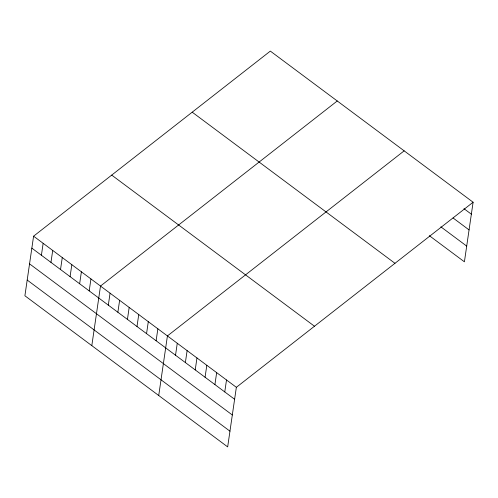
<?xml version="1.0" encoding="UTF-8"?>
<svg xmlns="http://www.w3.org/2000/svg" width="498" height="498" viewBox="0 0 498 498"><rect width="100%" height="100%" fill="white"/><g stroke="black" fill="none" stroke-linecap="round" stroke-linejoin="round"><path stroke-width="0.75" d="M33.59 236.183L24.9 295.768L227.667 446.899L236.357 387.313L473.1 202.232L270.333 51.101L33.59 236.183L236.357 387.313M41.409 255.262L43.152 243.31M50.964 262.39L52.713 250.432M60.526 269.511L62.269 257.559M70.087 276.639L71.83 264.681M79.643 283.76L81.386 271.808M89.204 290.888L90.947 278.93M91.813 345.637L100.503 286.057L337.246 100.976M108.321 305.137L110.064 293.179M117.877 312.258L119.626 300.306M127.438 319.386L129.181 307.428M137 326.514L138.743 314.555M146.555 333.635L148.298 321.683M156.117 340.763L157.86 328.805M158.725 395.512L167.421 335.932L404.158 150.85M175.526 355.223L177.269 343.271M185.374 362.569L187.117 350.611M195.222 369.908L196.965 357.95M205.07 377.247L206.813 365.289M214.918 384.587L216.661 372.635M224.766 391.926L226.509 379.974M473.1 202.232L464.41 261.817L429.32 235.666M463.968 208.681L471.357 214.19M453.062 217.975L469.06 229.908M440.848 226.833L466.701 246.099M192.209 112.181L394.976 263.311M111.714 175.109L314.487 326.24M31.847 248.141L234.614 399.272M29.556 263.859L232.323 414.983M27.191 280.05L229.958 431.181"/></g></svg>
